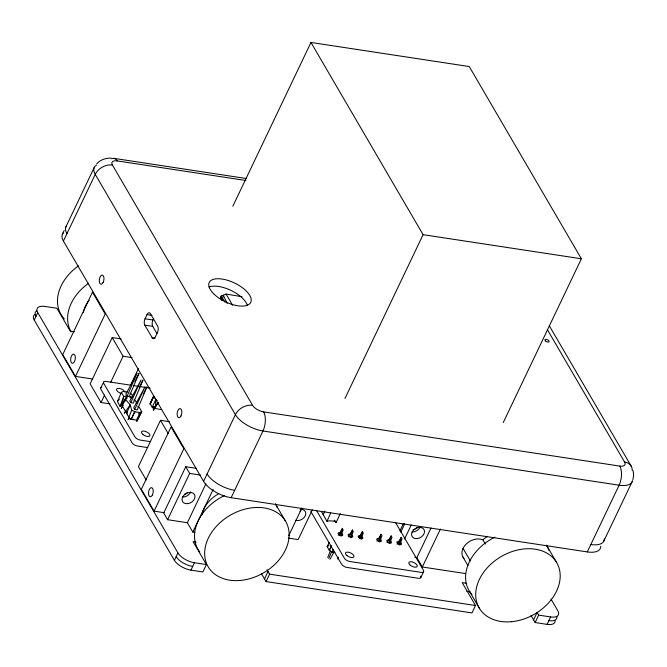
<?xml version="1.0" encoding="UTF-8"?>
<svg xmlns="http://www.w3.org/2000/svg" width="667" height="667" viewBox="0 0 667 667"><rect width="100%" height="100%" fill="white"/><g stroke="black" fill="none" stroke-linecap="round" stroke-linejoin="round"><path stroke-width="1" d="M155.394 406.812L155.795 399.608L153.693 396.04L150.142 403.618L152.176 407.17L155.394 406.812L158.146 402.401L153.735 408.137L153.527 410.455L158.179 402.418M223.095 297.199L223.287 295.206L227.205 303.402M137.702 406.653L139.32 407.512L141.721 411.622L140.087 412.573L136.518 420.152L131.224 419.318L129.606 418.426L126.622 413.19L130.223 404.911L125.313 399.2L126.988 398.357L126.813 395.898L125.821 394.189L137.119 373.212L124.662 401.751M632.866 479.648L633.65 475.321L633.116 470.785M153.06 408.838L153.727 406.97M340.937 536.201L343.28 529.656L339.912 535.584M350.984 537.727L353.335 531.19L349.958 537.11M361.039 539.261L363.382 532.716L360.013 538.644M379.631 542.088L381.983 535.551L378.606 541.471M389.686 543.622L392.029 537.077L388.661 543.005M399.733 545.147L402.084 538.611L398.708 544.53M220.193 298.808L221.219 296.04L226.088 294.055L242.029 296.723M121.361 392.421L117.434 401.542L120.043 406.328L123.762 396.531L121.361 392.421L122.995 391.479L127.38 392.121M125.313 399.2L121.244 408.396L122.545 406.336L125.646 411.647L124.254 413.24L130.223 404.911L131.666 410.097L127.947 419.893L129.606 418.426M329.165 542.504L327.189 546.715L329.24 550.275L332.149 552.176L333.192 549.483M340.745 532.85L342.496 528.306L338.244 535.359M350.792 534.384L352.543 529.831L348.299 536.885M360.847 535.909L362.598 531.366L358.879 537.535M379.44 538.744L381.19 534.192L376.938 541.245M389.495 540.27L391.246 535.726L386.993 542.78M399.541 541.804L401.292 537.252L397.048 544.305M327.714 557.52L330.332 551M337.769 559.054L338.519 557.187M328.748 558.504L331.632 551.817M203.593 509.488L203.86 508.921M321.361 511.406L326.972 521.327L330.69 513.015M130.774 402.685L141.07 379.99L129.773 400.975L130.774 402.685L133.308 403.068L142.971 380.107L139.261 387.502M134.726 409.463L145.031 386.768L133.733 407.754L134.726 409.463L137.26 409.846L146.923 386.885L143.213 394.28M329.431 550.3L331.582 545.556M134.742 411.656L131.224 419.318L134.826 411.789L131.666 410.097M340.27 513.59L336.085 522.661L334.826 521.294L329.381 520.794L326.972 521.327M62.381 234.25L64.149 230.549M65.916 226.847L94.205 167.534M600.775 546.29A23.028 10.455 25.5 0 1 587.293 551.926L231.149 497.707A23.028 10.455 25.5 0 1 203.577 481.349L63.415 241.07L95.239 174.345A23.028 10.455 25.5 0 1 96.507 165.099M196.14 542.146L193.08 541.679L206.42 564.549L202.893 571.961L190.937 570.135A13.815 6.27 25.5 0 1 174.395 560.322L34.234 320.043L37.769 312.631A13.815 6.27 25.5 0 1 44.972 306.436L56.92 308.254L70.26 331.124L74.337 331.741M75.471 376.413L105.219 314.049L92.48 292.213L62.74 354.577L75.471 376.413L92.746 379.039M121.119 338.911L112.214 337.56L90.137 383.85L101.034 402.534L109.938 403.894M100.775 387.994L103.602 382.074M101.034 402.534L104.569 395.131M110.747 382.174L123.112 356.245L112.214 337.56M145.039 318.784L147.023 314.624A4.602 2.276 -81.3 0 1 150.35 313.59L157.67 326.13A4.602 2.276 -81.3 0 1 157.454 332.508L155.469 336.668A4.602 2.276 -81.3 0 1 152.151 337.702L144.831 325.154A4.602 2.276 -81.3 0 1 145.039 318.784L152.951 319.985L153.752 318.326M130.54 385.184L138.486 368.517M232.85 206.211L310.964 42.455L469.251 66.55L581.382 258.771L503.268 422.536M152.176 407.17L155.795 399.608L157.245 400.559M169.393 421.677L160.489 420.318L138.411 466.617L146.198 479.965M154.069 511.147L183.817 448.783L171.077 426.947L141.329 489.311L154.069 511.147L164.224 512.69M196.648 468.401L185.768 466.742L163.69 513.031L167.575 519.71L187.369 522.72L192.813 532.066L194.831 532.366M167.575 519.71L189.661 473.42L185.768 466.742M203.577 481.349L235.401 414.624A13.815 10.238 -30.3 0 1 252.568 405.328A9.213 4.177 25.5 0 0 263.598 411.873L619.751 466.083A9.213 4.177 25.5 0 0 624.545 461.948L547.382 329.656M187.369 522.72L205.911 483.833M174.395 560.322L177.931 552.918L37.769 312.631M192.813 532.066L213.132 489.478M190.937 570.135L194.472 562.731L206.42 564.549M231.149 497.707L262.973 430.99A13.815 6.828 -81.3 0 0 263.598 411.873M344.981 398.441L423.086 234.676L310.964 42.455M264.491 578.906L268.026 571.494M466.25 583.258L462.173 582.641L475.513 605.511L471.978 612.915L266.05 581.574L269.585 574.162L267 569.743M288.686 535.734L301.934 507.962M312.298 509.963L298.166 539.586L288.277 538.077M323.17 514.732L324.912 511.08M399.908 530.907L403.435 523.503M400.709 532.233L404.686 523.895M404.602 538.903L411.231 525.021M465.433 573.562L422.336 567L416.883 557.654L431.015 528.031M422.336 567L440.437 529.039M420.785 577.647L423.612 571.719M533.583 619.86L537.118 612.456L538.669 615.124L550.625 616.942A13.815 6.27 25.5 0 0 557.82 610.739L551 599.041M555.177 620.969A13.815 6.27 25.5 0 1 547.09 624.354L535.142 622.536L538.669 615.124M547.09 624.354L550.625 616.942M587.293 551.926L619.118 485.201A13.815 6.828 -81.3 0 0 619.751 466.083M603.868 540.995L632.158 481.674M150.042 404.477L153.885 396.506M329.24 550.275L331.257 546.073M134.842 381.641L139.011 373.328L129.348 396.29L131.557 398.449M141.721 411.622L136.818 421.236L141.721 411.622L140.112 412.781M329.99 559.288L333.984 552.093M132.024 397.349L126.813 395.898L121.694 404.869L120.043 406.328M117.434 401.542L119.426 399.133M328.197 545.398L327.189 546.715L328.756 545.506M150.717 402.96L150.142 403.618L153.693 396.04M96.69 163.882C100.208 159.738 105.77 157.979 111.089 158.096M154.844 407.254L153.735 408.137L161.414 409.696M138.486 413.782L140.087 412.573L134.826 411.789M126.813 395.898L123.762 396.531L121.694 404.869L123.228 405.644M332.149 552.176L334.926 552.201M113.79 158.337L246.573 178.548M111.622 158.796A13.815 6.828 -81.3 0 1 117.209 160.905L245.881 180.499M423.086 234.676L581.382 258.771M147.023 314.624L151.968 315.374M144.831 325.154L152.743 326.363L156.928 333.533M152.151 337.702L155.119 338.152M123.112 356.245L132.016 357.604M130.699 385.176L106.145 381.441A4.544 2.068 25.5 0 0 103.777 383.483L134.926 436.877A4.544 2.068 25.5 0 0 140.37 440.112L150.6 441.662M133.767 385.643L150.142 388.136M147.774 447.59L137.544 446.031A4.544 2.068 25.5 0 1 132.099 442.805L100.95 389.403A4.544 2.068 25.5 0 1 101.692 387.385M189.661 473.42L200.542 475.071M414.907 557.354L416.883 557.654M466.792 591.287L469.843 591.754M269.585 574.162L475.513 605.511M129.873 393.171L131.407 393.947L132.85 396.415M133.825 399.95L135.368 400.734L136.802 403.193M125.646 411.647L126.788 412.223M334.142 520.377L336.085 522.661L334.567 520.193M221.611 300.1L221.219 296.04L224.987 302.126M549.283 325.713L631.391 466.475M546.623 545.381L556.236 561.872M531.024 615.483L535.142 622.536M463.99 558.487A13.815 10.238 -30.3 0 1 466.15 544.097A13.815 10.238 -30.3 0 1 482.908 539.82L485.343 543.997M463.056 548.374L470.352 560.889M462.781 556.762L467.976 565.658M469.535 591.404L479.665 608.763M395.823 522.97L423.437 570.31A4.544 2.068 25.5 0 1 421.069 572.353L349.841 561.506A4.544 2.068 25.5 0 1 344.397 558.279L316.783 510.939M117.209 160.905A9.213 4.177 25.5 0 0 112.415 165.041L252.568 405.328M310.83 511.497L341.571 564.199A4.544 2.068 25.5 0 0 347.015 567.434L418.242 578.272A4.544 2.068 25.5 0 0 420.61 576.23M275.563 504.119L285.184 520.61M261.422 573.645L266.05 581.574M160.489 420.318L168.276 433.675M226.088 294.055L232.55 305.203M126.622 413.19L127.489 414.799M221.219 296.04L221.961 300.108M63.415 241.07A23.028 10.455 25.5 0 1 63.707 232.508M66.95 233.658A23.028 10.455 25.5 0 1 66.467 225.921M604.31 538.878A23.028 10.455 25.5 0 1 590.829 544.514M234.684 490.303A23.028 10.455 25.5 0 1 207.112 473.945M624.545 461.948A13.815 10.238 -30.3 0 1 632.241 470.644M112.415 165.041A13.815 10.238 -30.3 0 0 95.239 174.345L235.401 414.624A23.028 10.455 25.5 0 0 262.973 430.99L619.118 485.201A23.028 10.455 25.5 0 0 632.491 480.657M209.096 287.002A23.028 10.455 25.5 0 1 230.932 290.378A23.028 10.455 25.5 0 1 247.315 305.211M152.743 326.363A4.602 2.276 -81.3 0 1 152.951 319.985M83.442 312.356A28.789 21.344 -30.3 0 1 89.07 300.317M201.834 515.057A28.789 21.344 -30.3 0 1 218.651 493.788M301.359 509.163A6.903 5.119 -30.3 0 1 299.967 511.147M300.225 509.346A6.903 5.119 -30.3 0 1 305.369 515.574A6.903 5.119 -30.3 0 1 295.631 520.235M190.77 491.796A6.903 5.119 -30.3 0 1 182.516 497.007M482.908 539.82A28.789 21.344 -30.3 0 1 487.552 536.326M420.077 527.23A6.903 5.119 -30.3 0 1 412.031 531.941M71.144 331.883A44.906 33.292 -30.3 0 1 88.628 283.225M64.374 318.959A44.906 33.292 -30.3 0 1 78.498 265.866M275.479 503.927A44.906 33.292 -30.3 0 1 277.214 507.487M199.858 552.093A44.906 33.292 -30.3 0 1 224.521 495.556M546.531 545.189A44.906 33.292 -30.3 0 1 548.808 550.25M471.928 594.572A44.906 33.292 -30.3 0 1 494.856 537.168M34.234 320.043A13.815 6.27 25.5 0 1 35.001 314.49M36.001 316.341A13.815 6.27 25.5 0 1 36.768 310.789M192.705 566.433A13.815 6.27 25.5 0 1 176.163 556.62M556.878 616.583A13.815 6.27 25.5 0 1 548.858 620.652M194.472 562.731A13.815 6.27 25.5 0 1 177.931 552.918M417.284 527.264A4.269 3.16 -30.3 0 1 413.031 529.565M187.127 492.696A4.269 3.16 -30.3 0 1 184.551 494.222M121.177 393.455A4.602 2.093 25.5 0 1 116.575 389.878A4.602 2.093 25.5 0 1 119.877 388.519A4.602 2.093 25.5 0 1 124.871 391.929M154.352 408.487A2.535 1.151 25.5 0 1 153.202 406.528M122.319 405.228A2.535 1.151 25.5 0 1 121.411 404.536M127.072 412.389A2.535 1.151 25.5 0 1 125.263 411.214M133.317 419.193A2.535 1.151 25.5 0 1 131.349 419.285A2.535 1.151 25.5 0 1 129.131 417.892M400.542 542.571A2.535 1.151 25.5 0 1 400.642 544.614A2.535 1.151 25.5 0 1 397.007 542.73A2.535 1.151 25.5 0 1 399.158 541.846M380.007 539.228A2.535 1.151 25.5 0 1 380.74 541.537A2.535 1.151 25.5 0 1 376.922 539.703A2.535 1.151 25.5 0 1 379.215 538.844M361.706 536.585A2.535 1.151 25.5 0 1 362.023 538.719A2.535 1.151 25.5 0 1 358.329 536.877A2.535 1.151 25.5 0 1 360.455 535.96M351.792 535.151A2.535 1.151 25.5 0 1 351.842 537.202A2.535 1.151 25.5 0 1 348.224 535.242A2.535 1.151 25.5 0 1 350.567 534.484M180.965 415.975A4.602 2.276 -81.3 0 0 180.348 408.621A4.602 2.276 -81.3 0 0 177.164 414.816A4.602 2.276 -81.3 0 0 180.965 415.975M103.102 282.491A4.602 2.276 -81.3 0 0 102.485 275.137A4.602 2.276 -81.3 0 0 99.3 281.324A4.602 2.276 -81.3 0 0 103.102 282.491M214.274 294.364A23.028 10.455 25.5 0 0 250.25 303.168A23.028 10.455 25.5 0 0 225.404 279.706A23.028 10.455 25.5 0 0 214.274 294.364M545.448 340.904A2.301 1.042 25.5 0 0 549.049 341.787A2.301 1.042 25.5 0 0 546.565 339.445A2.301 1.042 25.5 0 0 545.448 340.904M187.485 503.668A6.903 5.119 -30.3 0 0 194.581 494.781A6.903 5.119 -30.3 0 0 183.467 495.756A6.903 5.119 -30.3 0 0 187.485 503.668M417.008 538.602A6.903 5.119 -30.3 0 0 424.104 529.715A6.903 5.119 -30.3 0 0 412.981 530.699A6.903 5.119 -30.3 0 0 417.008 538.602M240.245 580.457A44.906 33.292 -30.3 0 0 286.36 522.67A44.906 33.292 -30.3 0 0 214.082 529.031A44.906 33.292 -30.3 0 0 240.245 580.457M511.297 621.719A44.906 33.292 -30.3 0 0 557.42 563.932A44.906 33.292 -30.3 0 0 485.134 570.293A44.906 33.292 -30.3 0 0 511.297 621.719M152.343 495.039A4.602 2.276 -81.3 0 0 151.717 487.685A4.602 2.276 -81.3 0 0 148.541 493.872A4.602 2.276 -81.3 0 0 152.343 495.039M74.479 361.547A4.602 2.276 -81.3 0 0 73.854 354.194A4.602 2.276 -81.3 0 0 70.677 360.388A4.602 2.276 -81.3 0 0 74.479 361.547M142.821 434.4A4.602 2.093 25.5 0 0 149.842 435.759A4.602 2.093 25.5 0 0 144.414 431.149A4.602 2.093 25.5 0 0 142.821 434.4M387.585 541.929A2.535 1.151 25.5 0 0 391.446 542.68A2.535 1.151 25.5 0 0 388.461 540.145A2.535 1.151 25.5 0 0 387.585 541.929M338.836 534.509A2.535 1.151 25.5 0 0 342.696 535.259A2.535 1.151 25.5 0 0 339.711 532.725A2.535 1.151 25.5 0 0 338.836 534.509M410.172 565.107A4.602 2.093 25.5 0 0 417.2 566.466A4.602 2.093 25.5 0 0 411.772 561.856A4.602 2.093 25.5 0 0 410.172 565.107M346.857 555.469A4.602 2.093 25.5 0 0 353.885 556.828A4.602 2.093 25.5 0 0 348.457 552.218A4.602 2.093 25.5 0 0 346.857 555.469"/></g></svg>
